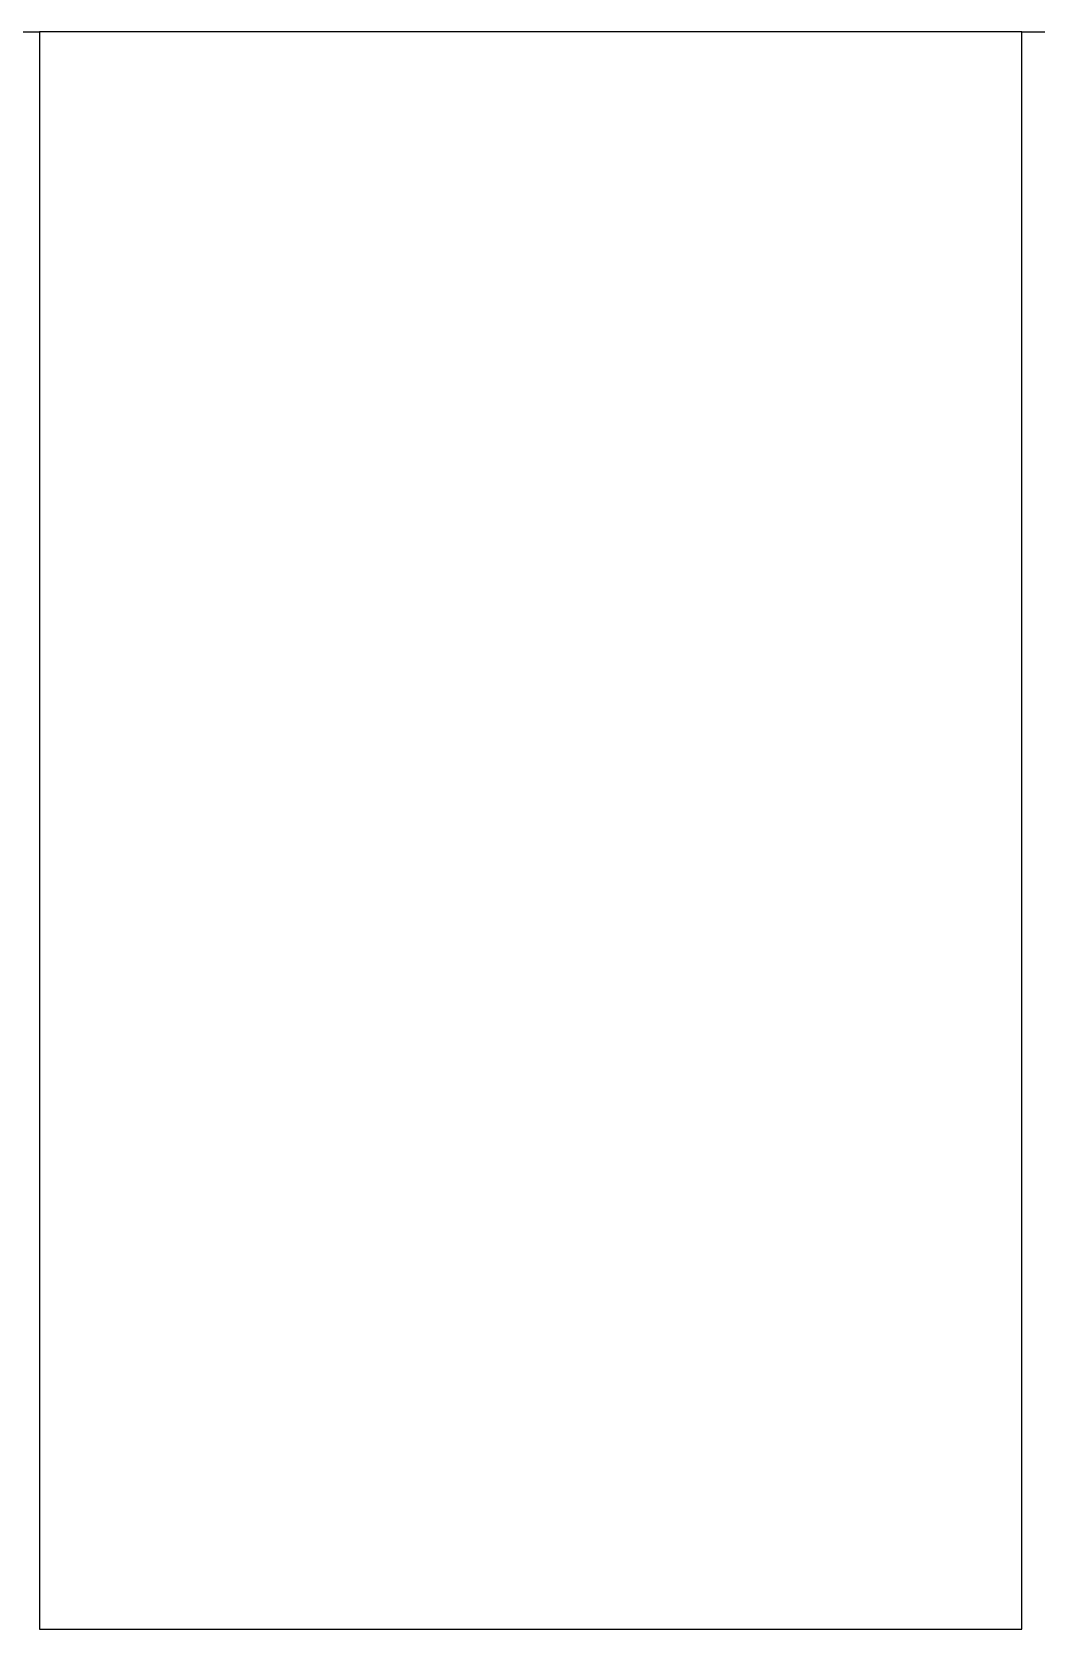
# Model space of a CAD drawing. Header units: millimetres. Extents: x 45 to 545, y -265 to -129.
# Drawn here: x 461.3 to 474.39, y -149.83 to -129 of the extents above; entities that cross this region are included whole.
import ezdxf

# ---------------------------------------------------------------- set-up
doc = ezdxf.new("R2010")
doc.units = ezdxf.units.MM
doc.layers.add('Edge.Cuts', color=111, linetype='CONTINUOUS', true_color=0x81ffbe)

msp = doc.modelspace()

# ---------------------------------------------------------------- linework, layer by layer
at = {"layer": 'Edge.Cuts', "linetype": 'CONTINUOUS'}
for p, q in [((48, -129), (461.396, -129.000001)), ((461.396, -129.000001), (461.396, -149.828001)), ((461.396, -129.000001), (461.396, -149.828001)), ((474.2, -129.000001), (461.396, -129.000001)), ((474.2, -129.000001), (542, -129)), ((474.2, -149.828001), (474.2, -129.000001)), ((474.2, -149.828001), (474.2, -129.000001)), ((461.396, -149.828001), (474.2, -149.828001)), ((461.396, -149.828001), (474.2, -149.828001))]:
    msp.add_line(p, q, dxfattribs=at)

doc.saveas('drawing.dxf')
